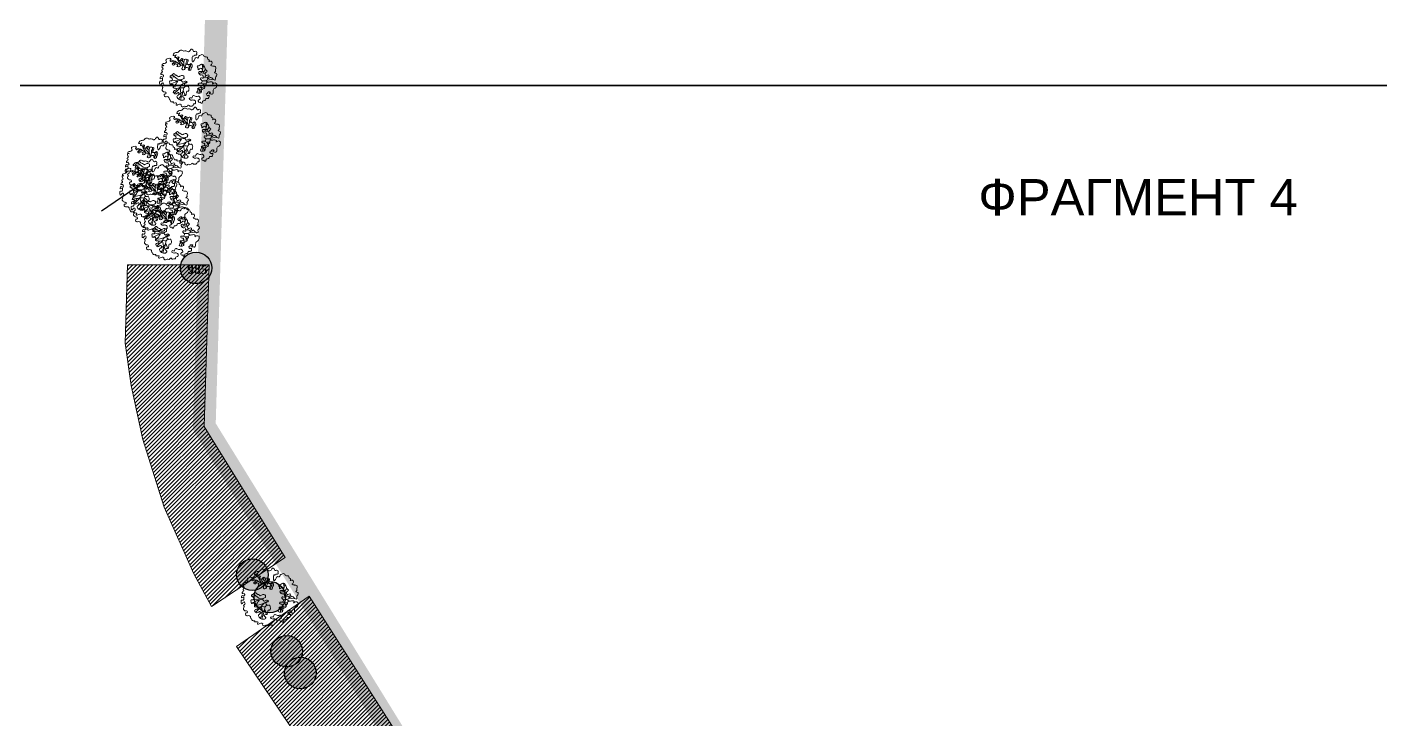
# Model space of a CAD drawing. Header units: metres. Extents: x 180 to 3220, y 13789 to 15035.
# Drawn here: x 765.4 to 825, y 14480.8 to 14511.3 of the extents above; entities that cross this region are included whole.
import ezdxf

# ---------------------------------------------------------------- set-up
doc = ezdxf.new("R2010")
doc.units = ezdxf.units.M
doc.header["$MEASUREMENT"] = 0
doc.linetypes.add('482 Границы районов', pattern=[5, 3, -1, 0, -1])
doc.layers.add('!!!_1. Дендра_Аварийка_Номера_выноски', color=20, linetype='Continuous', lineweight=40)
for name, color, linetype in [('!!!_1. Дендра_выноски_сохранить', 7, 'Continuous'), ('!!!_Условные обозначения на ЛИСТ', 7, 'Continuous'), ('0 Участки плана', 170, 'Continuous'), ('0 Хранение снега', 7, 'Continuous'), ('04 Дендроплан (существующие растения)', 7, 'Continuous'), ('04 Дендроплан (удаление)', 240, 'Continuous'), ('50 Дендроплан (привязки)', 7, 'Continuous'), ('50 Дендроплан - Деревья вырубаемые', 7, 'Continuous')]:
    doc.layers.add(name, color=color, linetype=linetype)
doc.layers.get('50 Дендроплан - Деревья вырубаемые').off()
doc.styles.get("Standard").update_dxf_attribs({"font": 'arial.ttf'})
doc.dimstyles.get("Standard").update_dxf_attribs({"dimtxt": 0.18, "dimasz": 0.18, "dimexe": 0.18, "dimexo": 0.0625, "dimgap": 0.09, "dimtad": 0, "dimtih": 1, "dimtoh": 1, "dimdec": 4, "dimzin": 0, "dimdsep": 46, "dimtxsty": 'Standard', "dimcen": 0.09, "dimadec": 0, "dimazin": 0, "dimtfac": 1, "dimtdec": 4, "dimtofl": 0, "dimtmove": 0, "dimatfit": 3, "dimfxl": 1, "dimtolj": 1, "dimtzin": 0, "dimarcsym": 0})

# ---------------------------------------------------------------- blocks, each defined once
blk = doc.blocks.new('A$C442D7FB9')
at = {"layer": '04 Дендроплан (удаление)', "lineweight": 30}
h = blk.add_hatch(color=0, dxfattribs=at)
h.dxf.hatch_style = 1
edge = h.paths.add_edge_path()
edge.add_arc((0, 0), 0.5, 0, 360)
at = {"layer": '04 Дендроплан (удаление)', "color": 0, "lineweight": 30}
blk.add_circle((0, 0), 0.5, dxfattribs=at)
blk = doc.blocks.new('Лиственное дерево существующее')
at = {"color": 114, "lineweight": 0}
for p, q in [((-1.275, 1.287), (-1.119, 1.252)), ((-0.829, 1.124), (-1.138, 0.99)), ((-1.119, 1.252), (-0.938, 1.195)), ((-0.938, 1.195), (-0.761, 1.08)), ((-0.799, 1.368), (-0.859, 1.458)), ((-0.751, 1.267), (-0.799, 1.368)), ((-0.782, 1.333), (-0.669, 1.479)), ((-0.761, 1.08), (-0.541, 0.917)), ((-0.639, 1.076), (-0.751, 1.267)), ((-0.541, 0.917), (-0.639, 1.076)), ((-0.62, 1.247), (-0.563, 1.155)), ((-0.563, 1.155), (-0.46, 1.026)), ((-0.403, 1.17), (-0.548, 1.306)), ((-0.46, 1.026), (-0.309, 0.866)), ((-0.427, 1.275), (-0.411, 1.393)), ((-0.415, 1.181), (-0.427, 1.275)), ((-0.334, 1.1), (-0.403, 1.17)), ((-0.337, 1.006), (-0.332, 1.162)), ((-0.309, 0.866), (-0.337, 1.006)), ((-0.332, 1.162), (-0.28, 1.33)), ((-0.183, 1.016), (-0.173, 1.105)), ((-0.18, 0.943), (-0.183, 1.016)), ((-0.18, 0.943), (-0.086, 1.015)), ((-0.173, 1.105), (-0.103, 1.192)), ((-0.103, 1.192), (-0.105, 1.321)), ((0.058, 0.845), (0.018, 0.955)), ((0.145, 0.845), (0.151, 1.018)), ((1.012, 0.68), (0.961, 0.98)), ((-1.081, 0.093), (-1.287, 0.08)), ((-0.976, 0.096), (-1.147, 0.235)), ((-0.973, 0.093), (-1.081, 0.093)), ((-0.885, 0.021), (-0.976, 0.096)), ((-0.772, -0.073), (-0.885, 0.021)), ((-0.285, 0.754), (-0.309, 0.866)), ((-0.266, 0.631), (-0.285, 0.754)), ((-0.266, 0.631), (-0.221, 0.786)), ((-0.221, 0.786), (-0.18, 0.943)), ((0.011, 0.712), (0.08, 0.738)), ((0.027, 0.553), (0.067, 0.65)), ((0.098, 0.768), (0.058, 0.845)), ((0.067, 0.65), (0.08, 0.738)), ((0.08, 0.738), (0.145, 0.845)), ((0.748, 0.317), (0.854, 0.368)), ((0.854, 0.368), (1.012, 0.353)), ((0.912, 0.363), (0.952, 0.477)), ((1.088, 0.479), (0.952, 0.477)), ((0.98, 0.595), (1.012, 0.68)), ((1.002, 0.737), (1.083, 0.859)), ((1.012, 0.353), (1.103, 0.344)), ((1.044, 0.078), (1.18, 0.078)), ((1.088, 0.479), (1.064, 0.348)), ((1.191, 0.617), (1.088, 0.479)), ((1.103, 0.344), (1.176, 0.338)), ((1.18, 0.078), (1.236, 0.183)), ((1.18, 0.078), (1.336, 0.043)), ((-1.169, -0.374), (-1.309, -0.418)), ((-0.931, -0.27), (-1.169, -0.374)), ((-1.091, -0.147), (-1.147, -0.134)), ((-0.91, -0.179), (-1.091, -0.147)), ((-0.95, -0.489), (-1.084, -0.647)), ((-0.882, -0.56), (-1.076, -0.551)), ((-0.804, -0.883), (-0.997, -1.067)), ((-0.86, -0.395), (-0.95, -0.489)), ((-0.739, -0.188), (-0.931, -0.27)), ((-0.739, -0.188), (-0.91, -0.179)), ((-0.641, -0.519), (-0.882, -0.56)), ((-0.75, -0.714), (-0.864, -0.716)), ((-0.821, -0.312), (-0.86, -0.395)), ((-0.739, -0.188), (-0.821, -0.312)), ((-0.699, -0.796), (-0.804, -0.883)), ((-0.638, -0.11), (-0.772, -0.073)), ((-0.624, -0.681), (-0.75, -0.714)), ((-0.5, -0.151), (-0.739, -0.188)), ((-0.624, -0.681), (-0.699, -0.796)), ((-0.386, -0.406), (-0.641, -0.519)), ((-0.489, -0.116), (-0.638, -0.11)), ((-0.514, -0.534), (-0.624, -0.681)), ((-0.525, -0.67), (-0.624, -0.681)), ((-0.624, -0.681), (-0.572, -0.807)), ((-0.572, -0.807), (-0.55, -0.923)), ((-0.55, -0.923), (-0.535, -1.06)), ((-0.427, -0.678), (-0.525, -0.67)), ((-0.386, -0.406), (-0.514, -0.534)), ((-0.335, -0.691), (-0.427, -0.678)), ((-0.335, -0.691), (-0.408, -0.969)), ((-0.113, -0.252), (-0.386, -0.406)), ((-0.381, -0.865), (-0.316, -0.99)), ((-0.212, -0.551), (-0.335, -0.691)), ((0.682, -0.698), (0.762, -0.798)), ((0.762, -0.798), (0.755, -1.059)), ((0.762, -0.798), (0.835, -0.77)), ((0.762, -0.798), (0.907, -0.988)), ((0.835, -0.77), (0.929, -0.824)), ((0.87, -0.356), (1.013, -0.408)), ((0.873, -0.622), (0.961, -0.786)), ((0.873, -0.622), (0.993, -0.651)), ((0.953, -0.18), (1.158, -0.176)), ((0.993, -0.651), (1.163, -0.596)), ((1.013, -0.408), (1.247, -0.408)), ((1.013, -0.408), (1.096, -0.512)), ((1.158, -0.176), (1.317, -0.128)), ((1.158, -0.176), (1.267, -0.218)), ((1.267, -0.218), (1.367, -0.287)), ((1.317, -0.128), (1.739, -0.074)), ((1.328, -0.127), (1.373, -0.019)), ((-0.629, -1.132), (-0.696, -1.173)), ((-0.622, -1.395), (-0.691, -1.474)), ((-0.532, -1.058), (-0.629, -1.132)), ((-0.566, -1.298), (-0.622, -1.395)), ((-0.535, -1.187), (-0.566, -1.298)), ((-0.515, -1.373), (-0.564, -1.545)), ((-0.535, -1.06), (-0.535, -1.187)), ((-0.408, -0.969), (-0.532, -1.058)), ((-0.47, -1.242), (-0.515, -1.373)), ((-0.422, -1.093), (-0.47, -1.242)), ((-0.408, -0.969), (-0.422, -1.093)), ((-0.316, -0.99), (-0.275, -1.107)), ((-0.275, -1.107), (-0.238, -1.23))]:
    blk.add_line(p, q, dxfattribs=at)
for points, knots in [([(-1.863, -0.802), (-1.881, -0.757), (-1.747, -0.684), (-1.911, -0.574), (-1.692, -0.517), (-1.79, -0.294), (-1.907, -0.385), (-1.984, -0.55), (-2.059, -0.321), (-1.999, -0.175), (-1.894, -0.235), (-1.819, -0.16), (-1.828, -0.083), (-1.849, 0.055), (-2.007, -0.094), (-1.999, 0.047), (-1.938, 0.153), (-1.832, 0.046), (-1.733, 0.144), (-1.793, 0.214), (-1.838, 0.303), (-1.955, 0.22), (-1.946, 0.341), (-1.898, 0.392), (-1.788, 0.464), (-1.907, 0.519), (-1.872, 0.623), (-1.76, 0.663), (-1.864, 0.745), (-1.889, 0.84), (-1.824, 0.904), (-1.659, 0.854), (-1.891, 0.903), (-1.808, 1.034), (-1.683, 1.022), (-1.589, 1.081), (-1.522, 1.172), (-1.609, 1.251), (-1.548, 1.37), (-1.423, 1.371), (-1.266, 1.445), (-1.233, 1.311), (-1.326, 1.255), (-1.263, 1.188), (-1.194, 1.144), (-1.114, 1.199), (-1.035, 1.222), (-0.951, 1.163), (-1.052, 1.106), (-1.123, 1.075), (-1.151, 0.983), (-1.088, 0.91), (-0.99, 0.942), (-0.937, 1.041), (-0.833, 0.999), (-0.758, 0.957), (-0.756, 0.875), (-0.858, 0.837), (-0.695, 0.783), (-0.611, 0.852), (-0.527, 0.951), (-0.375, 0.902), (-0.426, 0.79), (-0.418, 0.708), (-0.488, 0.654), (-0.425, 0.592), (-0.354, 0.593), (-0.251, 0.613), (-0.225, 0.746), (-0.105, 0.754), (0.053, 0.733), (-0.044, 0.628), (0.019, 0.538), (0.099, 0.557), (0.195, 0.575), (0.173, 0.707), (0.273, 0.796), (0.262, 0.925), (0.181, 1.071), (0.093, 0.951), (-0.002, 0.952), (-0.083, 0.981), (-0.098, 1.072), (-0.033, 1.146), (0.02, 1.288), (-0.113, 1.322), (-0.213, 1.354), (-0.344, 1.304), (-0.427, 1.44), (-0.522, 1.344), (-0.56, 1.288), (-0.617, 1.228), (-0.671, 1.281), (-0.73, 1.337), (-0.664, 1.401), (-0.662, 1.525), (-0.806, 1.471), (-0.975, 1.423), (-0.933, 1.56), (-0.796, 1.69), (-0.974, 1.592), (-1.114, 1.604), (-1.027, 1.718), (-0.966, 1.811), (-0.835, 1.824), (-0.696, 1.818), (-0.625, 1.999), (-0.435, 1.978), (-0.317, 1.874), (-0.169, 1.993), (-0.037, 1.791), (0.118, 1.927), (0.171, 2.072), (0.331, 2.017), (0.32, 1.881), (0.433, 1.862), (0.5, 1.939), (0.63, 1.849), (0.551, 1.757), (0.61, 1.682), (0.54, 1.583), (0.423, 1.658), (0.38, 1.528), (0.285, 1.601), (0.255, 1.442), (0.259, 1.344), (0.267, 1.066), (0.442, 1.277), (0.452, 1.397), (0.554, 1.491), (0.691, 1.367), (0.706, 1.583), (0.847, 1.604), (0.949, 1.69), (1.08, 1.634), (1.107, 1.482), (1.251, 1.539), (1.364, 1.464), (1.332, 1.318), (1.543, 1.296), (1.4, 1.122), (1.6, 1.263), (1.746, 1.049), (1.497, 0.884), (1.694, 0.879), (1.77, 0.828), (1.885, 0.882), (1.984, 0.691), (1.87, 0.579), (1.951, 0.461), (1.781, 0.392), (1.935, 0.365), (2.026, 0.299), (1.993, 0.151), (1.874, 0.063), (1.942, -0.057), (1.852, -0.164), (1.705, -0.058), (1.57, 0.123), (1.46, -0.006), (1.368, -0.037), (1.309, 0.063), (1.418, 0.081), (1.488, 0.156), (1.387, 0.288), (1.293, 0.151), (1.168, 0.211), (1.158, 0.338), (1.232, 0.414), (1.37, 0.508), (1.152, 0.589), (1.19, 0.754), (1.08, 0.827), (1.07, 0.942), (0.965, 0.989), (0.834, 0.976), (0.764, 0.841), (0.611, 0.902), (0.608, 0.768), (0.711, 0.734), (0.641, 0.537), (0.789, 0.661), (0.881, 0.732), (0.967, 0.639), (0.997, 0.553), (0.953, 0.449), (0.855, 0.484), (0.758, 0.479), (0.688, 0.371), (0.775, 0.293), (0.847, 0.19), (0.983, 0.282), (1.029, 0.149), (1.046, 0.081), (1.054, -0.055), (0.876, 0.088), (0.805, -0.111), (0.954, -0.136), (0.971, -0.254), (0.916, -0.36), (0.806, -0.365), (0.663, -0.342), (0.715, -0.526), (0.851, -0.462), (0.924, -0.585), (0.833, -0.657), (0.756, -0.694), (0.608, -0.696), (0.717, -0.859), (0.553, -0.942), (0.629, -1.071), (0.741, -1.059), (0.834, -1.056), (0.93, -0.996), (0.884, -0.867), (0.981, -0.75), (1.119, -0.739), (1.208, -0.591), (1.044, -0.489), (1.259, -0.545), (1.236, -0.392), (1.278, -0.271), (1.407, -0.301), (1.52, -0.244), (1.647, -0.243), (1.757, -0.342), (1.628, -0.447), (1.834, -0.304), (1.938, -0.341), (2.024, -0.427), (1.983, -0.534), (1.959, -0.679), (1.81, -0.72), (1.719, -0.862), (1.775, -0.997), (1.685, -1.157), (1.583, -1.102), (1.385, -1.113), (1.618, -0.979), (1.443, -0.96), (1.345, -0.98), (1.358, -1.093), (1.215, -1.09), (1.3, -1.192), (1.368, -1.263), (1.45, -1.161), (1.466, -1.327), (1.427, -1.431), (1.321, -1.45), (1.23, -1.407), (1.216, -1.557), (1.107, -1.596), (0.975, -1.601), (0.989, -1.703), (0.947, -1.778), (0.841, -1.769), (0.866, -1.645), (0.75, -1.749), (0.684, -1.637), (0.696, -1.538), (0.781, -1.521), (0.846, -1.457), (0.816, -1.355), (0.745, -1.251), (0.631, -1.287), (0.523, -1.314), (0.445, -1.241), (0.335, -1.218), (0.262, -1.295), (0.252, -1.455), (0.133, -1.345), (0.026, -1.44), (0.118, -1.522), (0.208, -1.565), (0.318, -1.52), (0.405, -1.554), (0.514, -1.588), (0.498, -1.691), (0.507, -1.814), (0.369, -1.786), (0.336, -1.883), (0.301, -1.974), (0.195, -1.957), (0.081, -2.01), (0.01, -1.844), (-0.069, -1.968), (-0.163, -2.035), (-0.279, -1.927), (-0.37, -2.065), (-0.477, -2.008), (-0.522, -1.934), (-0.473, -1.822), (-0.649, -1.838), (-0.74, -1.86), (-0.831, -1.93), (-0.905, -1.848), (-0.791, -1.771), (-0.94, -1.709), (-1.095, -1.791), (-1.036, -1.621), (-1.266, -1.715), (-1.272, -1.547), (-1.369, -1.482), (-1.348, -1.343), (-1.503, -1.274), (-1.621, -1.34), (-1.705, -1.268), (-1.734, -1.19), (-1.693, -1.089), (-1.578, -1.13), (-1.56, -1.01), (-1.655, -0.965), (-1.758, -0.976), (-1.811, -0.902), (-1.875, -0.857), (-1.857, -0.816), (-1.863, -0.802)], [0, 0, 0, 0, 0.144623, 0.231167, 0.368861, 0.533358, 0.626687, 0.740408, 0.935226, 1.031861, 1.128241, 1.198256, 1.294402, 1.368689, 1.507955, 1.574673, 1.679777, 1.79119, 1.883627, 1.959993, 2.039207, 2.131319, 2.201489, 2.277769, 2.379891, 2.45347, 2.54984, 2.629417, 2.713756, 2.836131, 2.877797, 2.974434, 3.098533, 3.174839, 3.310795, 3.448506, 3.489216, 3.62255, 3.689433, 3.833718, 3.988827, 4.05943, 4.152735, 4.217846, 4.281087, 4.383199, 4.466591, 4.525335, 4.60464, 4.706041, 4.777196, 4.850967, 4.941557, 5.035937, 5.13954, 5.219117, 5.28068, 5.339424, 5.435055, 5.564599, 5.681514, 5.792988, 5.892227, 5.976975, 6.036908, 6.095646, 6.173749, 6.252212, 6.380922, 6.484525, 6.602635, 6.692872, 6.777965, 6.844717, 6.928444, 7.02051, 7.167213, 7.282, 7.407383, 7.507264, 7.609206, 7.678412, 7.741177, 7.842553, 7.980652, 8.063007, 8.187574, 8.307662, 8.420868, 8.524456, 8.606097, 8.65359, 8.733663, 8.78115, 8.875736, 8.947733, 9.070923, 9.223371, 9.297752, 9.425798, 9.577891, 9.656402, 9.742281, 9.880076, 10.010368, 10.101704, 10.271449, 10.469408, 10.556507, 10.704089, 10.878467, 11.055291, 11.171089, 11.284149, 11.417731, 11.482645, 11.567427, 11.68373, 11.77169, 11.843492, 11.921933, 12.039354, 12.124248, 12.185085, 12.279334, 12.442083, 12.611011, 12.797738, 12.921046, 13.015017, 13.129765, 13.27535, 13.406716, 13.521304, 13.644281, 13.753137, 13.886642, 13.991763, 14.093139, 14.248215, 14.338926, 14.451134, 14.636917, 14.813923, 14.953979, 15.006047, 15.083831, 15.270441, 15.402543, 15.48891, 15.598301, 15.682028, 15.794092, 15.927518, 16.058446, 16.173604, 16.260996, 16.378012, 16.633999, 16.747204, 16.817387, 16.885538, 16.980265, 17.054418, 17.157369, 17.299589, 17.380857, 17.502298, 17.608515, 17.708493, 17.875073, 18.018008, 18.132164, 18.220812, 18.330672, 18.42764, 18.594846, 18.685597, 18.781631, 18.83834, 18.974753, 19.095535, 19.196942, 19.302834, 19.396624, 19.471771, 19.573189, 19.64865, 19.757506, 19.853667, 19.959896, 20.083661, 20.173311, 20.285247, 20.335982, 20.497146, 20.604648, 20.73546, 20.822811, 20.919446, 21.052361, 21.138111, 21.251311, 21.378508, 21.468801, 21.559641, 21.663684, 21.760796, 21.866457, 22.044178, 22.114637, 22.23047, 22.341438, 22.400666, 22.529106, 22.668332, 22.783263, 22.938439, 23.01956, 23.126312, 23.267144, 23.355432, 23.45979, 23.589203, 23.728577, 23.835857, 23.898351, 24.043906, 24.189962, 24.256212, 24.371649, 24.490581, 24.67199, 24.766696, 24.956099, 25.083087, 25.169948, 25.292933, 25.419422, 25.526836, 25.615518, 25.691414, 25.778638, 25.869312, 25.961297, 26.024928, 26.121298, 26.263466, 26.360434, 26.407027, 26.517617, 26.650303, 26.74818, 26.826653, 26.905094, 26.978885, 27.046871, 27.126191, 27.241376, 27.314599, 27.389769, 27.472839, 27.551312, 27.683547, 27.788448, 27.871841, 27.999501, 28.077604, 28.175679, 28.291585, 28.394565, 28.492933, 28.567087, 28.697918, 28.77954, 28.894137, 28.975271, 29.07451, 29.169691, 29.264917, 29.370694, 29.435998, 29.525045, 29.645134, 29.756428, 29.862319, 29.956635, 30.074745, 30.200153, 30.306664, 30.366297, 30.449133, 30.570729, 30.713328, 30.79014, 30.852634, 30.945669, 31.037541, 31.189615, 31.243213, 31.410359, 31.536232, 31.621622, 31.733558, 31.886269, 32.00739, 32.09115, 32.172123, 32.250875, 32.347965, 32.418568, 32.512539, 32.612542, 32.705135, 32.769699, 32.813194, 32.813194, 32.813194, 32.813194]), ([(-0.602, -1.531), (-0.637, -1.511), (-0.708, -1.467), (-0.788, -1.386), (-0.835, -1.244), (-0.712, -1.219), (-0.678, -1.13), (-0.654, -0.981), (-0.819, -1.048), (-0.915, -1.145), (-1.007, -1.056), (-1.104, -0.978), (-1.018, -0.888), (-0.949, -0.836), (-0.841, -0.875), (-0.83, -0.671), (-0.981, -0.711), (-1.12, -0.654), (-1.057, -0.535), (-1.096, -0.37), (-1.312, -0.5), (-1.319, -0.325), (-1.366, -0.145), (-1.189, -0.222), (-1.133, -0.117), (-1.133, 0.017), (-1.282, 0.029), (-1.313, 0.162), (-1.188, 0.195), (-1.12, 0.258), (-1.017, 0.368), (-0.96, 0.246), (-0.88, 0.2), (-0.773, 0.186), (-0.694, 0.064), (-0.588, 0.147), (-0.489, 0.209), (-0.378, 0.177), (-0.291, 0.112), (-0.324, 0.045), (-0.292, -0.066), (-0.449, -0.048), (-0.518, -0.154), (-0.453, -0.207), (-0.425, -0.292), (-0.309, -0.266), (-0.239, -0.183), (-0.144, -0.218), (-0.058, -0.305), (-0.195, -0.348), (-0.301, -0.387), (-0.272, -0.491), (-0.218, -0.55), (-0.136, -0.606), (-0.023, -0.531), (0.024, -0.659), (0.046, -0.756), (0.034, -0.851), (-0.017, -0.955), (-0.152, -0.883), (-0.141, -1.045), (-0.171, -1.124), (-0.178, -1.235), (-0.287, -1.228), (-0.413, -1.238), (-0.379, -1.369), (-0.286, -1.387), (-0.29, -1.469), (-0.332, -1.538), (-0.429, -1.563), (-0.519, -1.55), (-0.579, -1.545), (-0.602, -1.531)], [0, 0, 0, 0, 0.119147, 0.244704, 0.355195, 0.456841, 0.525213, 0.64652, 0.761794, 0.906015, 0.999107, 1.102214, 1.21292, 1.287506, 1.35766, 1.479239, 1.62773, 1.713089, 1.858081, 1.936445, 2.136108, 2.227757, 2.383509, 2.506371, 2.592801, 2.687321, 2.856666, 2.919037, 3.017629, 3.155387, 3.246677, 3.353704, 3.442539, 3.52579, 3.669986, 3.756325, 3.869148, 4.011227, 4.081037, 4.138722, 4.206699, 4.365743, 4.440415, 4.505889, 4.585073, 4.671725, 4.788569, 4.878809, 4.948708, 5.073582, 5.166391, 5.253695, 5.327262, 5.415765, 5.519566, 5.621336, 5.725491, 5.831081, 5.911981, 6.005594, 6.125346, 6.227321, 6.306075, 6.391977, 6.508685, 6.596002, 6.686109, 6.737432, 6.809051, 6.915906, 7.005912, 7.085383, 7.085383, 7.085383, 7.085383])]:
    blk.add_open_spline(points, degree=3, knots=knots, dxfattribs=at)
blk = doc.blocks.new('*D259')
at = {"layer": '50 Дендроплан (привязки)', "color": 0, "lineweight": 0, "ltscale": 4}
for p, q in [((744.703, 14595.902), (744.729, 14596.017)), ((745.176, 14595.728), (1980.901, 14308.357)), ((3219.274, 14020.371), (1983.549, 14307.742)), ((3219.775, 14020.318), (3219.802, 14020.433))]:
    blk.add_line(p, q, dxfattribs=at)
at = {"layer": '50 Дендроплан (привязки)', "color": 0, "lineweight": 5, "ltscale": 4}
for points in [[(745.194, 14595.809), (745.157, 14595.647), (744.689, 14595.841)], [(3219.293, 14020.452), (3219.255, 14020.289), (3219.761, 14020.257)]]:
    blk.add_solid(points, dxfattribs=at)
at = {"layer": '50 Дендроплан (привязки)', "color": 0, "ltscale": 4, "insert": (1982.225, 14308.049), "char_height": 0.5, "attachment_point": 5}
blk.add_mtext('\\A1;2541.12', dxfattribs=at)

msp = doc.modelspace()

# ---------------------------------------------------------------- hatches: boundary and pattern name
at = {"layer": '0 Хранение снега', "lineweight": 5}
h = msp.add_hatch(dxfattribs=at)
h.set_pattern_fill('ANSI31', color=1)
h.paths.add_polyline_path([(776.785, 14487.939), (773.22, 14493.72), (773.428, 14500.851), (769.83, 14500.851), (769.734, 14497.385), (769.994, 14495.52), (770.504, 14493.146), (771.457, 14490.152), (772.755, 14487.213), (773.541, 14485.771)])
h = msp.add_hatch(dxfattribs=at)
h.set_pattern_fill('ANSI31', color=1)
h.paths.add_polyline_path([(777.837, 14486.235), (783.776, 14476.948), (788.838, 14470.407), (787.92, 14469.697), (785.62, 14468.036), (783.065, 14471.688), (780.976, 14474.674), (778.912, 14477.676), (774.645, 14484.019)])

# ---------------------------------------------------------------- linework, layer by layer
at = {"layer": '!!!_1. Дендра_выноски_сохранить', "lineweight": 30}
msp.add_lwpolyline([(770.458, 14504.412), (768.694, 14503.212)], dxfattribs=at)
at = {"layer": '!!!_Условные обозначения на ЛИСТ', "color": 5, "linetype": '482 Границы районов', "lineweight": 20, "const_width": 1}
msp.add_lwpolyline([(829.512, 14424.486), (824.654, 14427.25), (821.703, 14432.306), (818.746, 14435.507), (809.598, 14445.443), (800.543, 14455.282), (799.374, 14456.792), (795.867, 14461.324), (782.73, 14478.3), (773.22, 14493.72), (773.236, 14494.251), (773.931, 14517.798), (774.39, 14529.48), (773.52, 14532.8), (773.57, 14540.177), (773.3, 14553.11), (772.197, 14597.413)], dxfattribs=at)
at = {"layer": '0 Участки плана', "color": 140, "lineweight": 30}
msp.add_xline((758.551, 14508.75), (-1, 0), dxfattribs=at)
at = {"layer": '0 Участки плана', "color": 155, "lineweight": 30}
for points in [[(889.892, 14645.235), (651.919, 14645.235), (652.865, 14508.757), (889.892, 14508.757)], [(889.892, 14508.757), (651.919, 14508.757), (652.865, 14372.28), (889.892, 14372.28)]]:
    msp.add_lwpolyline(points, close=True, dxfattribs=at)
at = {"layer": '0 Хранение снега', "color": 1, "lineweight": 5}
for points in [[(776.785, 14487.939), (773.22, 14493.72), (773.428, 14500.851), (769.83, 14500.851), (769.734, 14497.385), (769.994, 14495.52), (770.504, 14493.146), (771.457, 14490.152), (772.755, 14487.213), (773.541, 14485.771)], [(777.837, 14486.235), (783.776, 14476.948), (788.838, 14470.407), (787.92, 14469.697), (785.62, 14468.036), (783.065, 14471.688), (780.976, 14474.674), (778.912, 14477.676), (774.645, 14484.019)]]:
    msp.add_lwpolyline(points, close=True, dxfattribs=at)

# ---------------------------------------------------------------- block references
at = {"layer": '04 Дендроплан (существующие растения)', "lineweight": 0, "xscale": 0.6250000000001705, "yscale": 0.6250000000001705, "zscale": 0.6250000000001705}
for p in [(772.522, 14509.077), (772.683, 14506.518), (771.001, 14505.198), (770.763, 14504.222), (771.265, 14503.563), (771.749, 14502.334), (776.109, 14486.19)]:
    msp.add_blockref('Лиственное дерево существующее', p, dxfattribs=at)
at = {"layer": '50 Дендроплан - Деревья вырубаемые', "color": 0, "xscale": 1.387412866280584, "yscale": 1.387412866280584, "zscale": 1.387412866280584}
for p in [(772.86, 14500.709), (772.86, 14500.709), (775.337, 14487.181), (776.108, 14486.19), (776.852, 14483.805), (777.455, 14482.845)]:
    msp.add_blockref('A$C442D7FB9', p, dxfattribs=at)

# ---------------------------------------------------------------- texts
at = {"layer": '!!!_1. Дендра_Аварийка_Номера_выноски', "color": 1, "true_color": 0xf11009, "insert": (772.465, 14500.441), "char_height": 0.2, "width": 0.8733, "attachment_point": 7}
msp.add_mtext('{\\fTimes New Roman|b1|i0|c0|p18;\\H1.98478x;\\C1;985}', dxfattribs=at)
at = {"layer": '!!!_Условные обозначения на ЛИСТ', "lineweight": 30, "ltscale": 0.5, "insert": (807.338, 14504.629), "char_height": 1.6, "width": 48.11536, "attachment_point": 1}
msp.add_mtext('{\\C155;ФРАГМЕНТ 4}', dxfattribs=at)

# ---------------------------------------------------------------- dimensions: what is measured, and where the dimension line sits
at = {"layer": '50 Дендроплан (привязки)', "ltscale": 4}
dim = msp.add_aligned_dim(p1=(3219.761, 14020.257), p2=(744.689, 14595.841), distance=0, dimstyle='Standard', override={"dimtxt": 0.5, "dimasz": 0.5, "dimdec": 2, "dimlwd": 0, "dimlwe": 0}, dxfattribs=at)
dim.commit()
dim.dimension.update_dxf_attribs({"geometry": '*D259', "text_midpoint": (1982.225, 14308.049)})

doc.saveas('drawing.dxf')
